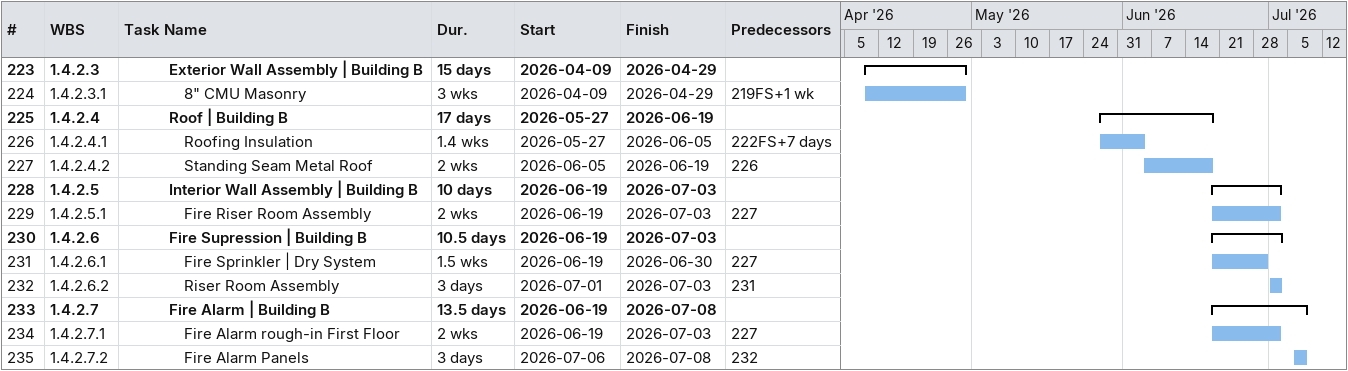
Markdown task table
| ID | WBS | Task | Duration | Start | Finish | Predecessors |
|---|---|---|---|---|---|---|
| 223 | 1.4.2.3 | **Exterior Wall Assembly \| Building B** | 15d | 2026-04-09 | 2026-04-29 |  |
| 224 | 1.4.2.3.1 | 8" CMU Masonry | 3w | 2026-04-09 | 2026-04-29 | 219FS+1w |
| 225 | 1.4.2.4 | **Roof \| Building B** | 17d | 2026-05-27 | 2026-06-19 |  |
| 226 | 1.4.2.4.1 | Roofing Insulation | 1.4w | 2026-05-27 | 2026-06-05 | 222FS+7d |
| 227 | 1.4.2.4.2 | Standing Seam Metal Roof | 2w | 2026-06-05 | 2026-06-19 | 226 |
| 228 | 1.4.2.5 | **Interior Wall Assembly \| Building B** | 10d | 2026-06-19 | 2026-07-03 |  |
| 229 | 1.4.2.5.1 | Fire Riser Room Assembly | 2w | 2026-06-19 | 2026-07-03 | 227 |
| 230 | 1.4.2.6 | **Fire Supression \| Building B** | 10.5d | 2026-06-19 | 2026-07-03 |  |
| 231 | 1.4.2.6.1 | Fire Sprinkler \| Dry System | 1.5w | 2026-06-19 | 2026-06-30 | 227 |
| 232 | 1.4.2.6.2 | Riser Room Assembly | 3d | 2026-07-01 | 2026-07-03 | 231 |
| 233 | 1.4.2.7 | **Fire Alarm \| Building B** | 13.5d | 2026-06-19 | 2026-07-08 |  |
| 234 | 1.4.2.7.1 | Fire Alarm rough-in First Floor | 2w | 2026-06-19 | 2026-07-03 | 227 |
| 235 | 1.4.2.7.2 | Fire Alarm Panels | 3d | 2026-07-06 | 2026-07-08 | 232 |
